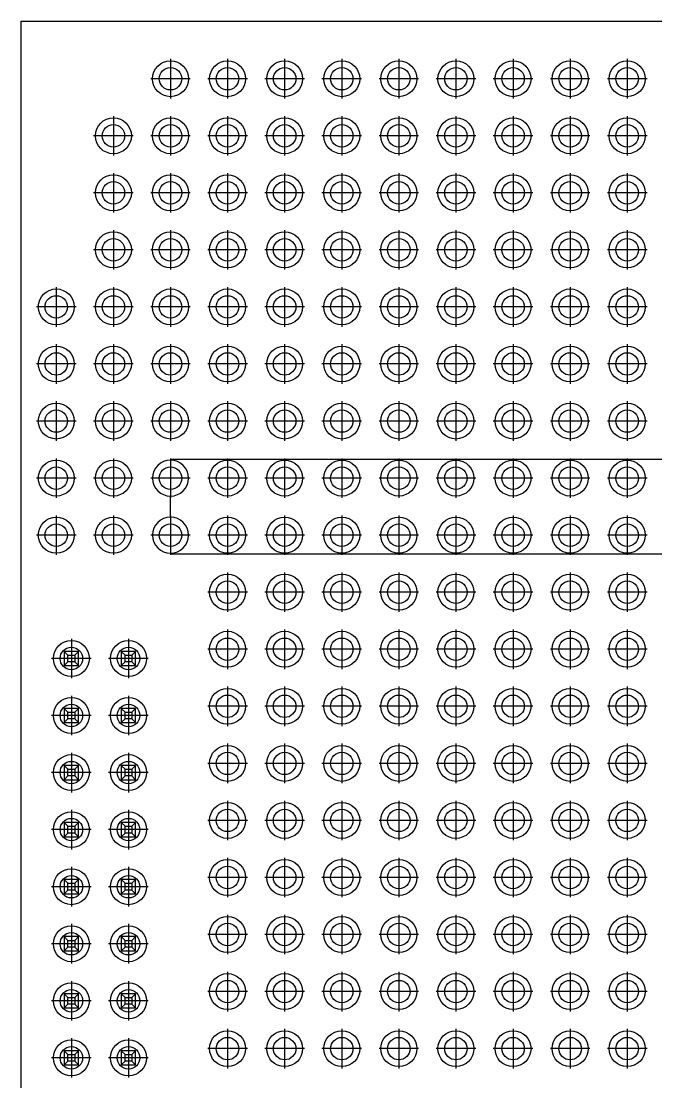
# Model space of a CAD drawing. Header units: millimetres. Extents: x -1068 to -853, y -1009 to -817.
# Drawn here: x -912.17 to -883.94, y -912.3 to -865.08 of the extents above; entities that cross this region are included whole.
import ezdxf

# ---------------------------------------------------------------- set-up
doc = ezdxf.new("R2010")
doc.units = ezdxf.units.MM
doc.linetypes.add('DOT_CENTER', pattern=[14, 12, -1, 0, -1])
doc.layers.add('1', color=7, linetype='Continuous')

# ---------------------------------------------------------------- blocks, each defined once
blk = doc.blocks.new('PSTD_0_65X0_65_40-2_54__19', base_point=(-910.258, -942.032))
at = {"color": 7, "linetype": 'Continuous'}
for p, q in [((-909.623, -893.137), (-910.258, -893.137)), ((-910.258, -893.137), (-910.258, -893.772)), ((-910.258, -893.137), (-910.09, -893.305)), ((-910.09, -893.305), (-909.79, -893.305)), ((-910.09, -893.605), (-910.09, -893.305)), ((-909.623, -893.137), (-909.79, -893.305)), ((-909.79, -893.305), (-909.79, -893.605)), ((-909.623, -893.772), (-909.623, -893.137)), ((-907.718, -893.137), (-907.718, -893.772)), ((-907.083, -893.137), (-907.718, -893.137)), ((-907.718, -893.137), (-907.55, -893.305)), ((-907.55, -893.305), (-907.25, -893.305)), ((-907.55, -893.605), (-907.55, -893.305)), ((-907.083, -893.137), (-907.25, -893.305)), ((-907.25, -893.305), (-907.25, -893.605)), ((-907.083, -893.772), (-907.083, -893.137)), ((-910.258, -893.772), (-910.09, -893.605)), ((-910.258, -893.772), (-909.623, -893.772)), ((-909.79, -893.605), (-910.09, -893.605)), ((-909.79, -893.605), (-909.623, -893.772)), ((-907.718, -893.772), (-907.55, -893.605)), ((-907.718, -893.772), (-907.083, -893.772)), ((-907.25, -893.605), (-907.55, -893.605)), ((-907.25, -893.605), (-907.083, -893.772)), ((-910.258, -895.677), (-910.258, -896.312)), ((-909.623, -895.677), (-910.258, -895.677)), ((-910.258, -895.677), (-910.09, -895.845)), ((-910.09, -895.845), (-909.79, -895.845)), ((-910.09, -896.145), (-910.09, -895.845)), ((-909.623, -895.677), (-909.79, -895.845)), ((-909.79, -895.845), (-909.79, -896.145)), ((-909.623, -896.312), (-909.623, -895.677)), ((-907.718, -895.677), (-907.718, -896.312)), ((-907.083, -895.677), (-907.718, -895.677)), ((-907.718, -895.677), (-907.55, -895.845)), ((-907.55, -895.845), (-907.25, -895.845)), ((-907.55, -896.145), (-907.55, -895.845)), ((-907.083, -895.677), (-907.25, -895.845)), ((-907.25, -895.845), (-907.25, -896.145)), ((-907.083, -896.312), (-907.083, -895.677)), ((-910.258, -896.312), (-910.09, -896.145)), ((-910.258, -896.312), (-909.623, -896.312)), ((-909.79, -896.145), (-910.09, -896.145)), ((-909.79, -896.145), (-909.623, -896.312)), ((-907.718, -896.312), (-907.55, -896.145)), ((-907.718, -896.312), (-907.083, -896.312)), ((-907.25, -896.145), (-907.55, -896.145)), ((-907.25, -896.145), (-907.083, -896.312)), ((-910.258, -898.217), (-910.09, -898.385)), ((-909.623, -898.217), (-910.258, -898.217)), ((-910.258, -898.217), (-910.258, -898.852)), ((-910.09, -898.685), (-910.09, -898.385)), ((-910.09, -898.385), (-909.79, -898.385)), ((-909.623, -898.217), (-909.79, -898.385)), ((-909.79, -898.385), (-909.79, -898.685)), ((-909.623, -898.852), (-909.623, -898.217)), ((-907.718, -898.217), (-907.55, -898.385)), ((-907.718, -898.217), (-907.718, -898.852)), ((-907.083, -898.217), (-907.718, -898.217)), ((-907.55, -898.385), (-907.25, -898.385)), ((-907.55, -898.685), (-907.55, -898.385)), ((-907.083, -898.217), (-907.25, -898.385)), ((-907.25, -898.385), (-907.25, -898.685)), ((-907.083, -898.852), (-907.083, -898.217)), ((-910.258, -898.852), (-910.09, -898.685)), ((-910.258, -898.852), (-909.623, -898.852)), ((-909.79, -898.685), (-910.09, -898.685)), ((-909.79, -898.685), (-909.623, -898.852)), ((-907.718, -898.852), (-907.55, -898.685)), ((-907.718, -898.852), (-907.083, -898.852)), ((-907.25, -898.685), (-907.55, -898.685)), ((-907.25, -898.685), (-907.083, -898.852)), ((-910.258, -900.757), (-910.09, -900.925)), ((-909.623, -900.757), (-910.258, -900.757)), ((-910.258, -900.757), (-910.258, -901.392)), ((-909.623, -900.757), (-909.79, -900.925)), ((-909.623, -901.392), (-909.623, -900.757)), ((-907.718, -900.757), (-907.55, -900.925)), ((-907.718, -900.757), (-907.718, -901.392)), ((-907.083, -900.757), (-907.718, -900.757)), ((-907.083, -900.757), (-907.25, -900.925)), ((-907.083, -901.392), (-907.083, -900.757)), ((-910.258, -901.392), (-910.09, -901.225)), ((-910.09, -900.925), (-909.79, -900.925)), ((-910.09, -901.225), (-910.09, -900.925)), ((-909.79, -901.225), (-910.09, -901.225)), ((-909.79, -900.925), (-909.79, -901.225)), ((-909.79, -901.225), (-909.623, -901.392)), ((-907.718, -901.392), (-907.55, -901.225)), ((-907.55, -900.925), (-907.25, -900.925)), ((-907.55, -901.225), (-907.55, -900.925)), ((-907.25, -901.225), (-907.55, -901.225)), ((-907.25, -900.925), (-907.25, -901.225)), ((-907.25, -901.225), (-907.083, -901.392)), ((-910.258, -901.392), (-909.623, -901.392)), ((-907.718, -901.392), (-907.083, -901.392)), ((-909.623, -903.297), (-910.258, -903.297)), ((-910.258, -903.297), (-910.258, -903.932)), ((-910.258, -903.297), (-910.09, -903.465)), ((-910.09, -903.465), (-909.79, -903.465)), ((-910.09, -903.765), (-910.09, -903.465)), ((-909.623, -903.297), (-909.79, -903.465)), ((-909.79, -903.465), (-909.79, -903.765)), ((-909.623, -903.932), (-909.623, -903.297)), ((-907.083, -903.297), (-907.718, -903.297)), ((-907.718, -903.297), (-907.55, -903.465)), ((-907.718, -903.297), (-907.718, -903.932)), ((-907.55, -903.465), (-907.25, -903.465)), ((-907.55, -903.765), (-907.55, -903.465)), ((-907.083, -903.297), (-907.25, -903.465)), ((-907.25, -903.465), (-907.25, -903.765)), ((-907.083, -903.932), (-907.083, -903.297)), ((-910.258, -903.932), (-910.09, -903.765)), ((-910.258, -903.932), (-909.623, -903.932)), ((-909.79, -903.765), (-910.09, -903.765)), ((-909.79, -903.765), (-909.623, -903.932)), ((-907.718, -903.932), (-907.55, -903.765)), ((-907.718, -903.932), (-907.083, -903.932)), ((-907.25, -903.765), (-907.55, -903.765)), ((-907.25, -903.765), (-907.083, -903.932)), ((-910.258, -905.837), (-910.09, -906.005)), ((-909.623, -905.837), (-910.258, -905.837)), ((-910.258, -905.837), (-910.258, -906.472)), ((-910.09, -906.005), (-909.79, -906.005)), ((-910.09, -906.305), (-910.09, -906.005)), ((-909.623, -905.837), (-909.79, -906.005)), ((-909.79, -906.005), (-909.79, -906.305)), ((-909.623, -906.472), (-909.623, -905.837)), ((-907.718, -905.837), (-907.718, -906.472)), ((-907.083, -905.837), (-907.718, -905.837)), ((-907.718, -905.837), (-907.55, -906.005)), ((-907.55, -906.005), (-907.25, -906.005)), ((-907.55, -906.305), (-907.55, -906.005)), ((-907.083, -905.837), (-907.25, -906.005)), ((-907.25, -906.005), (-907.25, -906.305)), ((-907.083, -906.472), (-907.083, -905.837)), ((-910.258, -906.472), (-910.09, -906.305)), ((-910.258, -906.472), (-909.623, -906.472)), ((-909.79, -906.305), (-910.09, -906.305)), ((-909.79, -906.305), (-909.623, -906.472)), ((-907.718, -906.472), (-907.55, -906.305)), ((-907.718, -906.472), (-907.083, -906.472)), ((-907.25, -906.305), (-907.55, -906.305)), ((-907.25, -906.305), (-907.083, -906.472)), ((-910.258, -908.377), (-910.09, -908.545)), ((-909.623, -908.377), (-910.258, -908.377)), ((-910.258, -908.377), (-910.258, -909.012)), ((-909.623, -908.377), (-909.79, -908.545)), ((-909.623, -909.012), (-909.623, -908.377)), ((-907.718, -908.377), (-907.718, -909.012)), ((-907.083, -908.377), (-907.718, -908.377)), ((-907.718, -908.377), (-907.55, -908.545)), ((-907.083, -908.377), (-907.25, -908.545)), ((-907.083, -909.012), (-907.083, -908.377)), ((-910.258, -909.012), (-910.09, -908.845)), ((-910.09, -908.545), (-909.79, -908.545)), ((-910.09, -908.845), (-910.09, -908.545)), ((-909.79, -908.845), (-910.09, -908.845)), ((-909.79, -908.545), (-909.79, -908.845)), ((-909.79, -908.845), (-909.623, -909.012)), ((-907.718, -909.012), (-907.55, -908.845)), ((-907.55, -908.545), (-907.25, -908.545)), ((-907.55, -908.845), (-907.55, -908.545)), ((-907.25, -908.845), (-907.55, -908.845)), ((-907.25, -908.545), (-907.25, -908.845)), ((-907.25, -908.845), (-907.083, -909.012)), ((-910.258, -909.012), (-909.623, -909.012)), ((-907.718, -909.012), (-907.083, -909.012)), ((-910.258, -910.917), (-910.258, -911.552)), ((-910.258, -910.917), (-910.09, -911.085)), ((-909.623, -910.917), (-910.258, -910.917)), ((-910.09, -911.085), (-909.79, -911.085)), ((-910.09, -911.385), (-910.09, -911.085)), ((-909.623, -910.917), (-909.79, -911.085)), ((-909.79, -911.085), (-909.79, -911.385)), ((-909.623, -911.552), (-909.623, -910.917)), ((-907.718, -910.917), (-907.718, -911.552)), ((-907.083, -910.917), (-907.718, -910.917)), ((-907.718, -910.917), (-907.55, -911.085)), ((-907.55, -911.085), (-907.25, -911.085)), ((-907.55, -911.385), (-907.55, -911.085)), ((-907.083, -910.917), (-907.25, -911.085)), ((-907.25, -911.085), (-907.25, -911.385)), ((-907.083, -911.552), (-907.083, -910.917)), ((-910.258, -911.552), (-910.09, -911.385)), ((-910.258, -911.552), (-909.623, -911.552)), ((-909.79, -911.385), (-910.09, -911.385)), ((-909.79, -911.385), (-909.623, -911.552)), ((-907.718, -911.552), (-907.55, -911.385)), ((-907.718, -911.552), (-907.083, -911.552)), ((-907.25, -911.385), (-907.55, -911.385)), ((-907.25, -911.385), (-907.083, -911.552))]:
    blk.add_line(p, q, dxfattribs=at)
blk = doc.blocks.new('RPI_BC_INT_PCB_00910062__20', base_point=(-912.17, -950.085))
at = {"color": 7, "linetype": 'Continuous'}
for p, q in [((-912.17, -950.085), (-912.17, -865.085)), ((-912.17, -865.085), (-853.17, -865.085)), ((-905.53, -884.595), (-905.53, -884.625)), ((-853.17, -884.595), (-905.53, -884.595)), ((-905.53, -887.165), (-905.53, -886.225)), ((-905.53, -888.765), (-905.53, -888.795)), ((-905.53, -888.795), (-863.32, -888.795))]:
    blk.add_line(p, q, dxfattribs=at)
for centre, radius in [((-905.53, -867.645), 0.8), ((-902.99, -867.645), 0.8), ((-900.45, -867.645), 0.8), ((-897.91, -867.645), 0.8), ((-895.37, -867.645), 0.8), ((-892.83, -867.645), 0.8), ((-890.29, -867.645), 0.8), ((-887.75, -867.645), 0.8), ((-885.21, -867.645), 0.8), ((-905.53, -867.645), 0.5), ((-902.99, -867.645), 0.5), ((-900.45, -867.645), 0.5), ((-897.91, -867.645), 0.5), ((-895.37, -867.645), 0.5), ((-892.83, -867.645), 0.5), ((-890.29, -867.645), 0.5), ((-887.75, -867.645), 0.5), ((-885.21, -867.645), 0.5), ((-908.07, -870.185), 0.8), ((-908.07, -870.185), 0.5), ((-905.53, -870.185), 0.8), ((-905.53, -870.185), 0.5), ((-902.99, -870.185), 0.8), ((-902.99, -870.185), 0.5), ((-900.45, -870.185), 0.8), ((-900.45, -870.185), 0.5), ((-897.91, -870.185), 0.8), ((-897.91, -870.185), 0.5), ((-895.37, -870.185), 0.8), ((-895.37, -870.185), 0.5), ((-892.83, -870.185), 0.8), ((-892.83, -870.185), 0.5), ((-890.29, -870.185), 0.8), ((-890.29, -870.185), 0.5), ((-887.75, -870.185), 0.8), ((-887.75, -870.185), 0.5), ((-885.21, -870.185), 0.8), ((-885.21, -870.185), 0.5), ((-908.07, -872.725), 0.8), ((-905.53, -872.725), 0.8), ((-902.99, -872.725), 0.8), ((-900.45, -872.725), 0.8), ((-897.91, -872.725), 0.8), ((-895.37, -872.725), 0.8), ((-892.83, -872.725), 0.8), ((-890.29, -872.725), 0.8), ((-887.75, -872.725), 0.8), ((-885.21, -872.725), 0.8), ((-908.07, -872.725), 0.5), ((-905.53, -872.725), 0.5), ((-902.99, -872.725), 0.5), ((-900.45, -872.725), 0.5), ((-897.91, -872.725), 0.5), ((-895.37, -872.725), 0.5), ((-892.83, -872.725), 0.5), ((-890.29, -872.725), 0.5), ((-887.75, -872.725), 0.5), ((-885.21, -872.725), 0.5), ((-908.07, -875.265), 0.8), ((-908.07, -875.265), 0.5), ((-905.53, -875.265), 0.8), ((-905.53, -875.265), 0.5), ((-902.99, -875.265), 0.8), ((-902.99, -875.265), 0.5), ((-900.45, -875.265), 0.8), ((-900.45, -875.265), 0.5), ((-897.91, -875.265), 0.8), ((-897.91, -875.265), 0.5), ((-895.37, -875.265), 0.8), ((-895.37, -875.265), 0.5), ((-892.83, -875.265), 0.8), ((-892.83, -875.265), 0.5), ((-890.29, -875.265), 0.8), ((-890.29, -875.265), 0.5), ((-887.75, -875.265), 0.8), ((-887.75, -875.265), 0.5), ((-885.21, -875.265), 0.8), ((-885.21, -875.265), 0.5), ((-910.61, -877.805), 0.8), ((-908.07, -877.805), 0.8), ((-905.53, -877.805), 0.8), ((-902.99, -877.805), 0.8), ((-900.45, -877.805), 0.8), ((-897.91, -877.805), 0.8), ((-895.37, -877.805), 0.8), ((-892.83, -877.805), 0.8), ((-890.29, -877.805), 0.8), ((-887.75, -877.805), 0.8), ((-885.21, -877.805), 0.8), ((-910.61, -877.805), 0.5), ((-908.07, -877.805), 0.5), ((-905.53, -877.805), 0.5), ((-902.99, -877.805), 0.5), ((-900.45, -877.805), 0.5), ((-897.91, -877.805), 0.5), ((-895.37, -877.805), 0.5), ((-892.83, -877.805), 0.5), ((-890.29, -877.805), 0.5), ((-887.75, -877.805), 0.5), ((-885.21, -877.805), 0.5), ((-910.61, -880.345), 0.8), ((-908.07, -880.345), 0.8), ((-905.53, -880.345), 0.8), ((-902.99, -880.345), 0.8), ((-900.45, -880.345), 0.8), ((-897.91, -880.345), 0.8), ((-895.37, -880.345), 0.8), ((-892.83, -880.345), 0.8), ((-890.29, -880.345), 0.8), ((-887.75, -880.345), 0.8), ((-885.21, -880.345), 0.8), ((-910.61, -880.345), 0.5), ((-908.07, -880.345), 0.5), ((-905.53, -880.345), 0.5), ((-902.99, -880.345), 0.5), ((-900.45, -880.345), 0.5), ((-897.91, -880.345), 0.5), ((-895.37, -880.345), 0.5), ((-892.83, -880.345), 0.5), ((-890.29, -880.345), 0.5), ((-887.75, -880.345), 0.5), ((-885.21, -880.345), 0.5), ((-910.61, -882.885), 0.8), ((-910.61, -882.885), 0.5), ((-908.07, -882.885), 0.8), ((-908.07, -882.885), 0.5), ((-905.53, -882.885), 0.8), ((-905.53, -882.885), 0.5), ((-902.99, -882.885), 0.8), ((-902.99, -882.885), 0.5), ((-900.45, -882.885), 0.8), ((-900.45, -882.885), 0.5), ((-897.91, -882.885), 0.8), ((-897.91, -882.885), 0.5), ((-895.37, -882.885), 0.8), ((-895.37, -882.885), 0.5), ((-892.83, -882.885), 0.8), ((-892.83, -882.885), 0.5), ((-890.29, -882.885), 0.8), ((-890.29, -882.885), 0.5), ((-887.75, -882.885), 0.8), ((-887.75, -882.885), 0.5), ((-885.21, -882.885), 0.8), ((-885.21, -882.885), 0.5), ((-910.61, -885.425), 0.8), ((-908.07, -885.425), 0.8), ((-902.99, -885.425), 0.8), ((-900.45, -885.425), 0.8), ((-897.91, -885.425), 0.8), ((-895.37, -885.425), 0.8), ((-892.83, -885.425), 0.8), ((-890.29, -885.425), 0.8), ((-887.75, -885.425), 0.8), ((-885.21, -885.425), 0.8), ((-910.61, -885.425), 0.5), ((-908.07, -885.425), 0.5), ((-905.53, -885.425), 0.5), ((-902.99, -885.425), 0.5), ((-900.45, -885.425), 0.5), ((-897.91, -885.425), 0.5), ((-895.37, -885.425), 0.5), ((-892.83, -885.425), 0.5), ((-890.29, -885.425), 0.5), ((-887.75, -885.425), 0.5), ((-885.21, -885.425), 0.5), ((-910.61, -887.965), 0.8), ((-908.07, -887.965), 0.8), ((-902.99, -887.965), 0.8), ((-900.45, -887.965), 0.8), ((-897.91, -887.965), 0.8), ((-895.37, -887.965), 0.8), ((-892.83, -887.965), 0.8), ((-890.29, -887.965), 0.8), ((-887.75, -887.965), 0.8), ((-885.21, -887.965), 0.8), ((-910.61, -887.965), 0.5), ((-908.07, -887.965), 0.5), ((-905.53, -887.965), 0.5), ((-902.99, -887.965), 0.5), ((-900.45, -887.965), 0.5), ((-897.91, -887.965), 0.5), ((-895.37, -887.965), 0.5), ((-892.83, -887.965), 0.5), ((-890.29, -887.965), 0.5), ((-887.75, -887.965), 0.5), ((-885.21, -887.965), 0.5), ((-902.99, -890.505), 0.8), ((-900.45, -890.505), 0.8), ((-897.91, -890.505), 0.8), ((-895.37, -890.505), 0.8), ((-892.83, -890.505), 0.8), ((-890.29, -890.505), 0.8), ((-887.75, -890.505), 0.8), ((-885.21, -890.505), 0.8), ((-902.99, -890.505), 0.5), ((-900.45, -890.505), 0.5), ((-897.91, -890.505), 0.5), ((-895.37, -890.505), 0.5), ((-892.83, -890.505), 0.5), ((-890.29, -890.505), 0.5), ((-887.75, -890.505), 0.5), ((-885.21, -890.505), 0.5), ((-902.99, -893.045), 0.8), ((-900.45, -893.045), 0.8), ((-897.91, -893.045), 0.8), ((-895.37, -893.045), 0.8), ((-892.83, -893.045), 0.8), ((-890.29, -893.045), 0.8), ((-887.75, -893.045), 0.8), ((-885.21, -893.045), 0.8), ((-909.94, -893.455), 0.8), ((-907.4, -893.455), 0.8), ((-902.99, -893.045), 0.5), ((-900.45, -893.045), 0.5), ((-897.91, -893.045), 0.5), ((-895.37, -893.045), 0.5), ((-892.83, -893.045), 0.5), ((-890.29, -893.045), 0.5), ((-887.75, -893.045), 0.5), ((-885.21, -893.045), 0.5), ((-909.94, -893.455), 0.5), ((-907.4, -893.455), 0.5), ((-909.94, -895.995), 0.8), ((-907.4, -895.995), 0.8), ((-902.99, -895.585), 0.8), ((-902.99, -895.585), 0.5), ((-900.45, -895.585), 0.8), ((-900.45, -895.585), 0.5), ((-897.91, -895.585), 0.8), ((-897.91, -895.585), 0.5), ((-895.37, -895.585), 0.8), ((-895.37, -895.585), 0.5), ((-892.83, -895.585), 0.8), ((-892.83, -895.585), 0.5), ((-890.29, -895.585), 0.8), ((-890.29, -895.585), 0.5), ((-887.75, -895.585), 0.8), ((-887.75, -895.585), 0.5), ((-885.21, -895.585), 0.8), ((-885.21, -895.585), 0.5), ((-909.94, -895.995), 0.5), ((-907.4, -895.995), 0.5), ((-902.99, -898.125), 0.8), ((-900.45, -898.125), 0.8), ((-897.91, -898.125), 0.8), ((-895.37, -898.125), 0.8), ((-892.83, -898.125), 0.8), ((-890.29, -898.125), 0.8), ((-887.75, -898.125), 0.8), ((-885.21, -898.125), 0.8), ((-909.94, -898.535), 0.8), ((-907.4, -898.535), 0.8), ((-902.99, -898.125), 0.5), ((-900.45, -898.125), 0.5), ((-897.91, -898.125), 0.5), ((-895.37, -898.125), 0.5), ((-892.83, -898.125), 0.5), ((-890.29, -898.125), 0.5), ((-887.75, -898.125), 0.5), ((-885.21, -898.125), 0.5), ((-909.94, -898.535), 0.5), ((-907.4, -898.535), 0.5), ((-902.99, -900.665), 0.8), ((-900.45, -900.665), 0.8), ((-897.91, -900.665), 0.8), ((-895.37, -900.665), 0.8), ((-892.83, -900.665), 0.8), ((-890.29, -900.665), 0.8), ((-887.75, -900.665), 0.8), ((-885.21, -900.665), 0.8), ((-909.94, -901.075), 0.8), ((-907.4, -901.075), 0.8), ((-902.99, -900.665), 0.5), ((-900.45, -900.665), 0.5), ((-897.91, -900.665), 0.5), ((-895.37, -900.665), 0.5), ((-892.83, -900.665), 0.5), ((-890.29, -900.665), 0.5), ((-887.75, -900.665), 0.5), ((-885.21, -900.665), 0.5), ((-909.94, -901.075), 0.5), ((-907.4, -901.075), 0.5), ((-902.99, -903.205), 0.8), ((-902.99, -903.205), 0.5), ((-900.45, -903.205), 0.8), ((-900.45, -903.205), 0.5), ((-897.91, -903.205), 0.8), ((-897.91, -903.205), 0.5), ((-895.37, -903.205), 0.8), ((-895.37, -903.205), 0.5), ((-892.83, -903.205), 0.8), ((-892.83, -903.205), 0.5), ((-890.29, -903.205), 0.8), ((-890.29, -903.205), 0.5), ((-887.75, -903.205), 0.8), ((-887.75, -903.205), 0.5), ((-885.21, -903.205), 0.8), ((-885.21, -903.205), 0.5), ((-909.94, -903.615), 0.8), ((-909.94, -903.615), 0.5), ((-907.4, -903.615), 0.8), ((-907.4, -903.615), 0.5), ((-902.99, -905.745), 0.8), ((-900.45, -905.745), 0.8), ((-897.91, -905.745), 0.8), ((-895.37, -905.745), 0.8), ((-892.83, -905.745), 0.8), ((-890.29, -905.745), 0.8), ((-887.75, -905.745), 0.8), ((-885.21, -905.745), 0.8), ((-909.94, -906.155), 0.8), ((-907.4, -906.155), 0.8), ((-902.99, -905.745), 0.5), ((-900.45, -905.745), 0.5), ((-897.91, -905.745), 0.5), ((-895.37, -905.745), 0.5), ((-892.83, -905.745), 0.5), ((-890.29, -905.745), 0.5), ((-887.75, -905.745), 0.5), ((-885.21, -905.745), 0.5), ((-909.94, -906.155), 0.5), ((-907.4, -906.155), 0.5), ((-909.94, -908.695), 0.8), ((-907.4, -908.695), 0.8), ((-902.99, -908.285), 0.8), ((-902.99, -908.285), 0.5), ((-900.45, -908.285), 0.8), ((-900.45, -908.285), 0.5), ((-897.91, -908.285), 0.8), ((-897.91, -908.285), 0.5), ((-895.37, -908.285), 0.8), ((-895.37, -908.285), 0.5), ((-892.83, -908.285), 0.8), ((-892.83, -908.285), 0.5), ((-890.29, -908.285), 0.8), ((-890.29, -908.285), 0.5), ((-887.75, -908.285), 0.8), ((-887.75, -908.285), 0.5), ((-885.21, -908.285), 0.8), ((-885.21, -908.285), 0.5), ((-909.94, -908.695), 0.5), ((-907.4, -908.695), 0.5), ((-902.99, -910.825), 0.8), ((-900.45, -910.825), 0.8), ((-897.91, -910.825), 0.8), ((-895.37, -910.825), 0.8), ((-892.83, -910.825), 0.8), ((-890.29, -910.825), 0.8), ((-887.75, -910.825), 0.8), ((-885.21, -910.825), 0.8), ((-909.94, -911.235), 0.8), ((-909.94, -911.235), 0.5), ((-907.4, -911.235), 0.8), ((-907.4, -911.235), 0.5), ((-902.99, -910.825), 0.5), ((-900.45, -910.825), 0.5), ((-897.91, -910.825), 0.5), ((-895.37, -910.825), 0.5), ((-892.83, -910.825), 0.5), ((-890.29, -910.825), 0.5), ((-887.75, -910.825), 0.5), ((-885.21, -910.825), 0.5)]:
    blk.add_circle(centre, radius, dxfattribs=at)
for centre, start, end in [((-905.53, -885.425), 90, 270), ((-905.53, -885.425), 0, 90), ((-905.53, -885.425), 270, 0), ((-905.53, -887.965), 90, 270), ((-905.53, -887.965), 0, 90), ((-905.53, -887.965), 270, 0)]:
    blk.add_arc(centre, 0.8, start, end, dxfattribs=at)
at = {"layer": '1', "color": 2, "linetype": 'DOT_CENTER'}
for p, q in [((-905.53, -866.765), (-905.53, -868.525)), ((-902.99, -866.765), (-902.99, -868.525)), ((-900.45, -866.765), (-900.45, -868.525)), ((-897.91, -866.765), (-897.91, -868.525)), ((-895.37, -866.765), (-895.37, -868.525)), ((-892.83, -866.765), (-892.83, -868.525)), ((-890.29, -866.765), (-890.29, -868.525)), ((-887.75, -866.765), (-887.75, -868.525)), ((-885.21, -866.765), (-885.21, -868.525)), ((-904.65, -867.645), (-906.41, -867.645)), ((-902.11, -867.645), (-903.87, -867.645)), ((-899.57, -867.645), (-901.33, -867.645)), ((-897.03, -867.645), (-898.79, -867.645)), ((-894.49, -867.645), (-896.25, -867.645)), ((-891.95, -867.645), (-893.71, -867.645)), ((-889.41, -867.645), (-891.17, -867.645)), ((-886.87, -867.645), (-888.63, -867.645)), ((-884.33, -867.645), (-886.09, -867.645)), ((-908.07, -869.305), (-908.07, -871.065)), ((-905.53, -869.305), (-905.53, -871.065)), ((-902.99, -869.305), (-902.99, -871.065)), ((-900.45, -869.305), (-900.45, -871.065)), ((-897.91, -869.305), (-897.91, -871.065)), ((-895.37, -869.305), (-895.37, -871.065)), ((-892.83, -869.305), (-892.83, -871.065)), ((-890.29, -869.305), (-890.29, -871.065)), ((-887.75, -869.305), (-887.75, -871.065)), ((-885.21, -869.305), (-885.21, -871.065)), ((-907.19, -870.185), (-908.95, -870.185)), ((-904.65, -870.185), (-906.41, -870.185)), ((-902.11, -870.185), (-903.87, -870.185)), ((-899.57, -870.185), (-901.33, -870.185)), ((-897.03, -870.185), (-898.79, -870.185)), ((-894.49, -870.185), (-896.25, -870.185)), ((-891.95, -870.185), (-893.71, -870.185)), ((-889.41, -870.185), (-891.17, -870.185)), ((-886.87, -870.185), (-888.63, -870.185)), ((-884.33, -870.185), (-886.09, -870.185)), ((-908.07, -871.845), (-908.07, -873.605)), ((-905.53, -871.845), (-905.53, -873.605)), ((-902.99, -871.845), (-902.99, -873.605)), ((-900.45, -871.845), (-900.45, -873.605)), ((-897.91, -871.845), (-897.91, -873.605)), ((-895.37, -871.845), (-895.37, -873.605)), ((-892.83, -871.845), (-892.83, -873.605)), ((-890.29, -871.845), (-890.29, -873.605)), ((-887.75, -871.845), (-887.75, -873.605)), ((-885.21, -871.845), (-885.21, -873.605)), ((-907.19, -872.725), (-908.95, -872.725)), ((-904.65, -872.725), (-906.41, -872.725)), ((-902.11, -872.725), (-903.87, -872.725)), ((-899.57, -872.725), (-901.33, -872.725)), ((-897.03, -872.725), (-898.79, -872.725)), ((-894.49, -872.725), (-896.25, -872.725)), ((-891.95, -872.725), (-893.71, -872.725)), ((-889.41, -872.725), (-891.17, -872.725)), ((-886.87, -872.725), (-888.63, -872.725)), ((-884.33, -872.725), (-886.09, -872.725)), ((-908.07, -874.385), (-908.07, -876.145)), ((-905.53, -874.385), (-905.53, -876.145)), ((-902.99, -874.385), (-902.99, -876.145)), ((-900.45, -874.385), (-900.45, -876.145)), ((-897.91, -874.385), (-897.91, -876.145)), ((-895.37, -874.385), (-895.37, -876.145)), ((-892.83, -874.385), (-892.83, -876.145)), ((-890.29, -874.385), (-890.29, -876.145)), ((-887.75, -874.385), (-887.75, -876.145)), ((-885.21, -874.385), (-885.21, -876.145)), ((-907.19, -875.265), (-908.95, -875.265)), ((-904.65, -875.265), (-906.41, -875.265)), ((-902.11, -875.265), (-903.87, -875.265)), ((-899.57, -875.265), (-901.33, -875.265)), ((-897.03, -875.265), (-898.79, -875.265)), ((-894.49, -875.265), (-896.25, -875.265)), ((-891.95, -875.265), (-893.71, -875.265)), ((-889.41, -875.265), (-891.17, -875.265)), ((-886.87, -875.265), (-888.63, -875.265)), ((-884.33, -875.265), (-886.09, -875.265)), ((-910.61, -876.925), (-910.61, -878.685)), ((-908.07, -876.925), (-908.07, -878.685)), ((-905.53, -876.925), (-905.53, -878.685)), ((-902.99, -876.925), (-902.99, -878.685)), ((-900.45, -876.925), (-900.45, -878.685)), ((-897.91, -876.925), (-897.91, -878.685)), ((-895.37, -876.925), (-895.37, -878.685)), ((-892.83, -876.925), (-892.83, -878.685)), ((-890.29, -876.925), (-890.29, -878.685)), ((-887.75, -876.925), (-887.75, -878.685)), ((-885.21, -876.925), (-885.21, -878.685)), ((-909.73, -877.805), (-911.49, -877.805)), ((-907.19, -877.805), (-908.95, -877.805)), ((-904.65, -877.805), (-906.41, -877.805)), ((-902.11, -877.805), (-903.87, -877.805)), ((-899.57, -877.805), (-901.33, -877.805)), ((-897.03, -877.805), (-898.79, -877.805)), ((-894.49, -877.805), (-896.25, -877.805)), ((-891.95, -877.805), (-893.71, -877.805)), ((-889.41, -877.805), (-891.17, -877.805)), ((-886.87, -877.805), (-888.63, -877.805)), ((-884.33, -877.805), (-886.09, -877.805)), ((-910.61, -879.465), (-910.61, -881.225)), ((-908.07, -879.465), (-908.07, -881.225)), ((-905.53, -879.465), (-905.53, -881.225)), ((-902.99, -879.465), (-902.99, -881.225)), ((-900.45, -879.465), (-900.45, -881.225)), ((-897.91, -879.465), (-897.91, -881.225)), ((-895.37, -879.465), (-895.37, -881.225)), ((-892.83, -879.465), (-892.83, -881.225)), ((-890.29, -879.465), (-890.29, -881.225)), ((-887.75, -879.465), (-887.75, -881.225)), ((-885.21, -879.465), (-885.21, -881.225)), ((-909.73, -880.345), (-911.49, -880.345)), ((-907.19, -880.345), (-908.95, -880.345)), ((-904.65, -880.345), (-906.41, -880.345)), ((-902.11, -880.345), (-903.87, -880.345)), ((-899.57, -880.345), (-901.33, -880.345)), ((-897.03, -880.345), (-898.79, -880.345)), ((-894.49, -880.345), (-896.25, -880.345)), ((-891.95, -880.345), (-893.71, -880.345)), ((-889.41, -880.345), (-891.17, -880.345)), ((-886.87, -880.345), (-888.63, -880.345)), ((-884.33, -880.345), (-886.09, -880.345)), ((-910.61, -882.005), (-910.61, -883.765)), ((-908.07, -882.005), (-908.07, -883.765)), ((-905.53, -882.005), (-905.53, -883.765)), ((-902.99, -882.005), (-902.99, -883.765)), ((-900.45, -882.005), (-900.45, -883.765)), ((-897.91, -882.005), (-897.91, -883.765)), ((-895.37, -882.005), (-895.37, -883.765)), ((-892.83, -882.005), (-892.83, -883.765)), ((-890.29, -882.005), (-890.29, -883.765)), ((-887.75, -882.005), (-887.75, -883.765)), ((-885.21, -882.005), (-885.21, -883.765)), ((-909.73, -882.885), (-911.49, -882.885)), ((-907.19, -882.885), (-908.95, -882.885)), ((-904.65, -882.885), (-906.41, -882.885)), ((-902.11, -882.885), (-903.87, -882.885)), ((-899.57, -882.885), (-901.33, -882.885)), ((-897.03, -882.885), (-898.79, -882.885)), ((-894.49, -882.885), (-896.25, -882.885)), ((-891.95, -882.885), (-893.71, -882.885)), ((-889.41, -882.885), (-891.17, -882.885)), ((-886.87, -882.885), (-888.63, -882.885)), ((-884.33, -882.885), (-886.09, -882.885)), ((-910.61, -884.545), (-910.61, -886.305)), ((-908.07, -884.545), (-908.07, -886.305)), ((-905.53, -884.545), (-905.53, -886.305)), ((-902.99, -884.545), (-902.99, -886.305)), ((-900.45, -884.545), (-900.45, -886.305)), ((-897.91, -884.545), (-897.91, -886.305)), ((-895.37, -884.545), (-895.37, -886.305)), ((-892.83, -884.545), (-892.83, -886.305)), ((-890.29, -884.545), (-890.29, -886.305)), ((-887.75, -884.545), (-887.75, -886.305)), ((-885.21, -884.545), (-885.21, -886.305)), ((-909.73, -885.425), (-911.49, -885.425)), ((-907.19, -885.425), (-908.95, -885.425)), ((-904.65, -885.425), (-906.41, -885.425)), ((-902.11, -885.425), (-903.87, -885.425)), ((-899.57, -885.425), (-901.33, -885.425)), ((-897.03, -885.425), (-898.79, -885.425)), ((-894.49, -885.425), (-896.25, -885.425)), ((-891.95, -885.425), (-893.71, -885.425)), ((-889.41, -885.425), (-891.17, -885.425)), ((-886.87, -885.425), (-888.63, -885.425)), ((-884.33, -885.425), (-886.09, -885.425)), ((-910.61, -887.085), (-910.61, -888.845)), ((-908.07, -887.085), (-908.07, -888.845)), ((-905.53, -887.085), (-905.53, -888.845)), ((-902.99, -887.085), (-902.99, -888.845)), ((-900.45, -887.085), (-900.45, -888.845)), ((-897.91, -887.085), (-897.91, -888.845)), ((-895.37, -887.085), (-895.37, -888.845)), ((-892.83, -887.085), (-892.83, -888.845)), ((-890.29, -887.085), (-890.29, -888.845)), ((-887.75, -887.085), (-887.75, -888.845)), ((-885.21, -887.085), (-885.21, -888.845)), ((-909.73, -887.965), (-911.49, -887.965)), ((-907.19, -887.965), (-908.95, -887.965)), ((-904.65, -887.965), (-906.41, -887.965)), ((-902.11, -887.965), (-903.87, -887.965)), ((-899.57, -887.965), (-901.33, -887.965)), ((-897.03, -887.965), (-898.79, -887.965)), ((-894.49, -887.965), (-896.25, -887.965)), ((-891.95, -887.965), (-893.71, -887.965)), ((-889.41, -887.965), (-891.17, -887.965)), ((-886.87, -887.965), (-888.63, -887.965)), ((-884.33, -887.965), (-886.09, -887.965)), ((-902.99, -889.625), (-902.99, -891.385)), ((-900.45, -889.625), (-900.45, -891.385)), ((-897.91, -889.625), (-897.91, -891.385)), ((-895.37, -889.625), (-895.37, -891.385)), ((-892.83, -889.625), (-892.83, -891.385)), ((-890.29, -889.625), (-890.29, -891.385)), ((-887.75, -889.625), (-887.75, -891.385)), ((-885.21, -889.625), (-885.21, -891.385)), ((-902.11, -890.505), (-903.87, -890.505)), ((-899.57, -890.505), (-901.33, -890.505)), ((-897.03, -890.505), (-898.79, -890.505)), ((-894.49, -890.505), (-896.25, -890.505)), ((-891.95, -890.505), (-893.71, -890.505)), ((-889.41, -890.505), (-891.17, -890.505)), ((-886.87, -890.505), (-888.63, -890.505)), ((-884.33, -890.505), (-886.09, -890.505)), ((-902.99, -892.165), (-902.99, -893.925)), ((-900.45, -892.165), (-900.45, -893.925)), ((-897.91, -892.165), (-897.91, -893.925)), ((-895.37, -892.165), (-895.37, -893.925)), ((-892.83, -892.165), (-892.83, -893.925)), ((-890.29, -892.165), (-890.29, -893.925)), ((-887.75, -892.165), (-887.75, -893.925)), ((-885.21, -892.165), (-885.21, -893.925)), ((-909.94, -892.575), (-909.94, -894.335)), ((-907.4, -892.575), (-907.4, -894.335)), ((-902.11, -893.045), (-903.87, -893.045)), ((-899.57, -893.045), (-901.33, -893.045)), ((-897.03, -893.045), (-898.79, -893.045)), ((-894.49, -893.045), (-896.25, -893.045)), ((-891.95, -893.045), (-893.71, -893.045)), ((-889.41, -893.045), (-891.17, -893.045)), ((-886.87, -893.045), (-888.63, -893.045)), ((-884.33, -893.045), (-886.09, -893.045)), ((-909.06, -893.455), (-910.82, -893.455)), ((-906.52, -893.455), (-908.28, -893.455)), ((-902.99, -894.705), (-902.99, -896.465)), ((-900.45, -894.705), (-900.45, -896.465)), ((-897.91, -894.705), (-897.91, -896.465)), ((-895.37, -894.705), (-895.37, -896.465)), ((-892.83, -894.705), (-892.83, -896.465)), ((-890.29, -894.705), (-890.29, -896.465)), ((-887.75, -894.705), (-887.75, -896.465)), ((-885.21, -894.705), (-885.21, -896.465)), ((-909.94, -895.115), (-909.94, -896.875)), ((-907.4, -895.115), (-907.4, -896.875)), ((-902.11, -895.585), (-903.87, -895.585)), ((-899.57, -895.585), (-901.33, -895.585)), ((-897.03, -895.585), (-898.79, -895.585)), ((-894.49, -895.585), (-896.25, -895.585)), ((-891.95, -895.585), (-893.71, -895.585)), ((-889.41, -895.585), (-891.17, -895.585)), ((-886.87, -895.585), (-888.63, -895.585)), ((-884.33, -895.585), (-886.09, -895.585)), ((-909.06, -895.995), (-910.82, -895.995)), ((-906.52, -895.995), (-908.28, -895.995)), ((-902.99, -897.245), (-902.99, -899.005)), ((-900.45, -897.245), (-900.45, -899.005)), ((-897.91, -897.245), (-897.91, -899.005)), ((-895.37, -897.245), (-895.37, -899.005)), ((-892.83, -897.245), (-892.83, -899.005)), ((-890.29, -897.245), (-890.29, -899.005)), ((-887.75, -897.245), (-887.75, -899.005)), ((-885.21, -897.245), (-885.21, -899.005)), ((-909.94, -897.655), (-909.94, -899.415)), ((-907.4, -897.655), (-907.4, -899.415)), ((-902.11, -898.125), (-903.87, -898.125)), ((-899.57, -898.125), (-901.33, -898.125)), ((-897.03, -898.125), (-898.79, -898.125)), ((-894.49, -898.125), (-896.25, -898.125)), ((-891.95, -898.125), (-893.71, -898.125)), ((-889.41, -898.125), (-891.17, -898.125)), ((-886.87, -898.125), (-888.63, -898.125)), ((-884.33, -898.125), (-886.09, -898.125)), ((-909.06, -898.535), (-910.82, -898.535)), ((-906.52, -898.535), (-908.28, -898.535)), ((-902.99, -899.785), (-902.99, -901.545)), ((-900.45, -899.785), (-900.45, -901.545)), ((-897.91, -899.785), (-897.91, -901.545)), ((-895.37, -899.785), (-895.37, -901.545)), ((-892.83, -899.785), (-892.83, -901.545)), ((-890.29, -899.785), (-890.29, -901.545)), ((-887.75, -899.785), (-887.75, -901.545)), ((-885.21, -899.785), (-885.21, -901.545)), ((-909.94, -900.195), (-909.94, -901.955)), ((-907.4, -900.195), (-907.4, -901.955)), ((-902.11, -900.665), (-903.87, -900.665)), ((-899.57, -900.665), (-901.33, -900.665)), ((-897.03, -900.665), (-898.79, -900.665)), ((-894.49, -900.665), (-896.25, -900.665)), ((-891.95, -900.665), (-893.71, -900.665)), ((-889.41, -900.665), (-891.17, -900.665)), ((-886.87, -900.665), (-888.63, -900.665)), ((-884.33, -900.665), (-886.09, -900.665)), ((-909.06, -901.075), (-910.82, -901.075)), ((-906.52, -901.075), (-908.28, -901.075)), ((-909.94, -902.735), (-909.94, -904.495)), ((-907.4, -902.735), (-907.4, -904.495)), ((-902.99, -902.325), (-902.99, -904.085)), ((-900.45, -902.325), (-900.45, -904.085)), ((-897.91, -902.325), (-897.91, -904.085)), ((-895.37, -902.325), (-895.37, -904.085)), ((-892.83, -902.325), (-892.83, -904.085)), ((-890.29, -902.325), (-890.29, -904.085)), ((-887.75, -902.325), (-887.75, -904.085)), ((-885.21, -902.325), (-885.21, -904.085)), ((-902.11, -903.205), (-903.87, -903.205)), ((-899.57, -903.205), (-901.33, -903.205)), ((-897.03, -903.205), (-898.79, -903.205)), ((-894.49, -903.205), (-896.25, -903.205)), ((-891.95, -903.205), (-893.71, -903.205)), ((-889.41, -903.205), (-891.17, -903.205)), ((-886.87, -903.205), (-888.63, -903.205)), ((-884.33, -903.205), (-886.09, -903.205)), ((-909.06, -903.615), (-910.82, -903.615)), ((-906.52, -903.615), (-908.28, -903.615)), ((-902.99, -904.865), (-902.99, -906.625)), ((-900.45, -904.865), (-900.45, -906.625)), ((-897.91, -904.865), (-897.91, -906.625)), ((-895.37, -904.865), (-895.37, -906.625)), ((-892.83, -904.865), (-892.83, -906.625)), ((-890.29, -904.865), (-890.29, -906.625)), ((-887.75, -904.865), (-887.75, -906.625)), ((-885.21, -904.865), (-885.21, -906.625)), ((-909.94, -905.275), (-909.94, -907.035)), ((-907.4, -905.275), (-907.4, -907.035)), ((-902.11, -905.745), (-903.87, -905.745)), ((-899.57, -905.745), (-901.33, -905.745)), ((-897.03, -905.745), (-898.79, -905.745)), ((-894.49, -905.745), (-896.25, -905.745)), ((-891.95, -905.745), (-893.71, -905.745)), ((-889.41, -905.745), (-891.17, -905.745)), ((-886.87, -905.745), (-888.63, -905.745)), ((-884.33, -905.745), (-886.09, -905.745)), ((-909.06, -906.155), (-910.82, -906.155)), ((-906.52, -906.155), (-908.28, -906.155)), ((-902.99, -907.405), (-902.99, -909.165)), ((-900.45, -907.405), (-900.45, -909.165)), ((-897.91, -907.405), (-897.91, -909.165)), ((-895.37, -907.405), (-895.37, -909.165)), ((-892.83, -907.405), (-892.83, -909.165)), ((-890.29, -907.405), (-890.29, -909.165)), ((-887.75, -907.405), (-887.75, -909.165)), ((-885.21, -907.405), (-885.21, -909.165)), ((-909.94, -907.815), (-909.94, -909.575)), ((-907.4, -907.815), (-907.4, -909.575)), ((-902.11, -908.285), (-903.87, -908.285)), ((-899.57, -908.285), (-901.33, -908.285)), ((-897.03, -908.285), (-898.79, -908.285)), ((-894.49, -908.285), (-896.25, -908.285)), ((-891.95, -908.285), (-893.71, -908.285)), ((-889.41, -908.285), (-891.17, -908.285)), ((-886.87, -908.285), (-888.63, -908.285)), ((-884.33, -908.285), (-886.09, -908.285)), ((-909.06, -908.695), (-910.82, -908.695)), ((-906.52, -908.695), (-908.28, -908.695)), ((-902.99, -909.945), (-902.99, -911.705)), ((-900.45, -909.945), (-900.45, -911.705)), ((-897.91, -909.945), (-897.91, -911.705)), ((-895.37, -909.945), (-895.37, -911.705)), ((-892.83, -909.945), (-892.83, -911.705)), ((-890.29, -909.945), (-890.29, -911.705)), ((-887.75, -909.945), (-887.75, -911.705)), ((-885.21, -909.945), (-885.21, -911.705)), ((-909.94, -910.355), (-909.94, -912.115)), ((-907.4, -910.355), (-907.4, -912.115)), ((-909.06, -911.235), (-910.82, -911.235)), ((-906.52, -911.235), (-908.28, -911.235)), ((-902.11, -910.825), (-903.87, -910.825)), ((-899.57, -910.825), (-901.33, -910.825)), ((-897.03, -910.825), (-898.79, -910.825)), ((-894.49, -910.825), (-896.25, -910.825)), ((-891.95, -910.825), (-893.71, -910.825)), ((-889.41, -910.825), (-891.17, -910.825)), ((-886.87, -910.825), (-888.63, -910.825)), ((-884.33, -910.825), (-886.09, -910.825))]:
    blk.add_line(p, q, dxfattribs=at)
blk = doc.blocks.new('RPI-BC_INT-PCB_SET__21', base_point=(-912.17, -960.835))
for name, p in [('RPI_BC_INT_PCB_00910062__20', (-912.17, -950.085)), ('PSTD_0_65X0_65_40-2_54__19', (-910.258, -942.032))]:
    blk.add_blockref(name, p)
blk = doc.blocks.new('Rckans1', base_point=(-882.67, -912.96))
blk.add_blockref('RPI-BC_INT-PCB_SET__21', (-912.17, -960.835))

msp = doc.modelspace()

# ---------------------------------------------------------------- block references
msp.add_blockref('Rckans1', (-882.67, -912.96))

doc.saveas('drawing.dxf')
